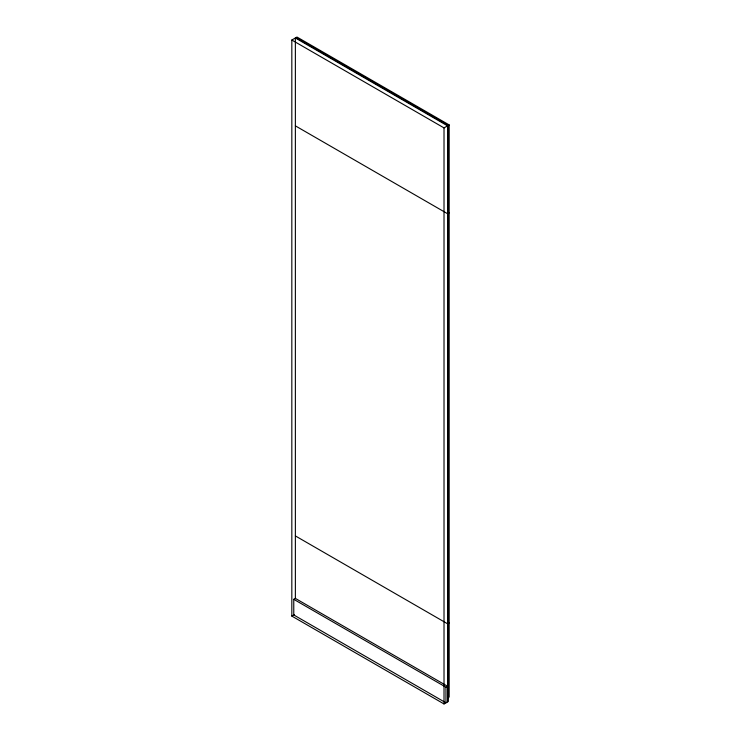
<?xml version="1.0" encoding="UTF-8"?>
<svg xmlns="http://www.w3.org/2000/svg" width="741" height="741" viewBox="0 0 741 741"><rect width="100%" height="100%" fill="white"/><g stroke="black" fill="none" stroke-linecap="round" stroke-linejoin="round"><path stroke-width="1.11" d="M296.048 37.587L448.249 125.461L448.249 701.505L444.016 703.95L291.824 616.077L291.824 40.023L296.984 37.05L449.176 124.923L449.176 697.068L447.573 697.994M291.824 40.023L444.016 127.897L449.176 124.923M449.176 212.797L447.573 213.723L295.372 125.85M293.769 599.33L295.372 598.404L447.573 686.277L445.962 687.203L293.769 599.33L293.769 614.956L445.962 702.829L445.962 687.203M291.824 616.077L294.362 614.613M449.176 622.866L447.573 623.792L295.372 535.919M447.573 701.903L447.573 125.85L295.372 37.976L295.372 598.709M444.016 127.897L444.016 703.95"/></g></svg>
